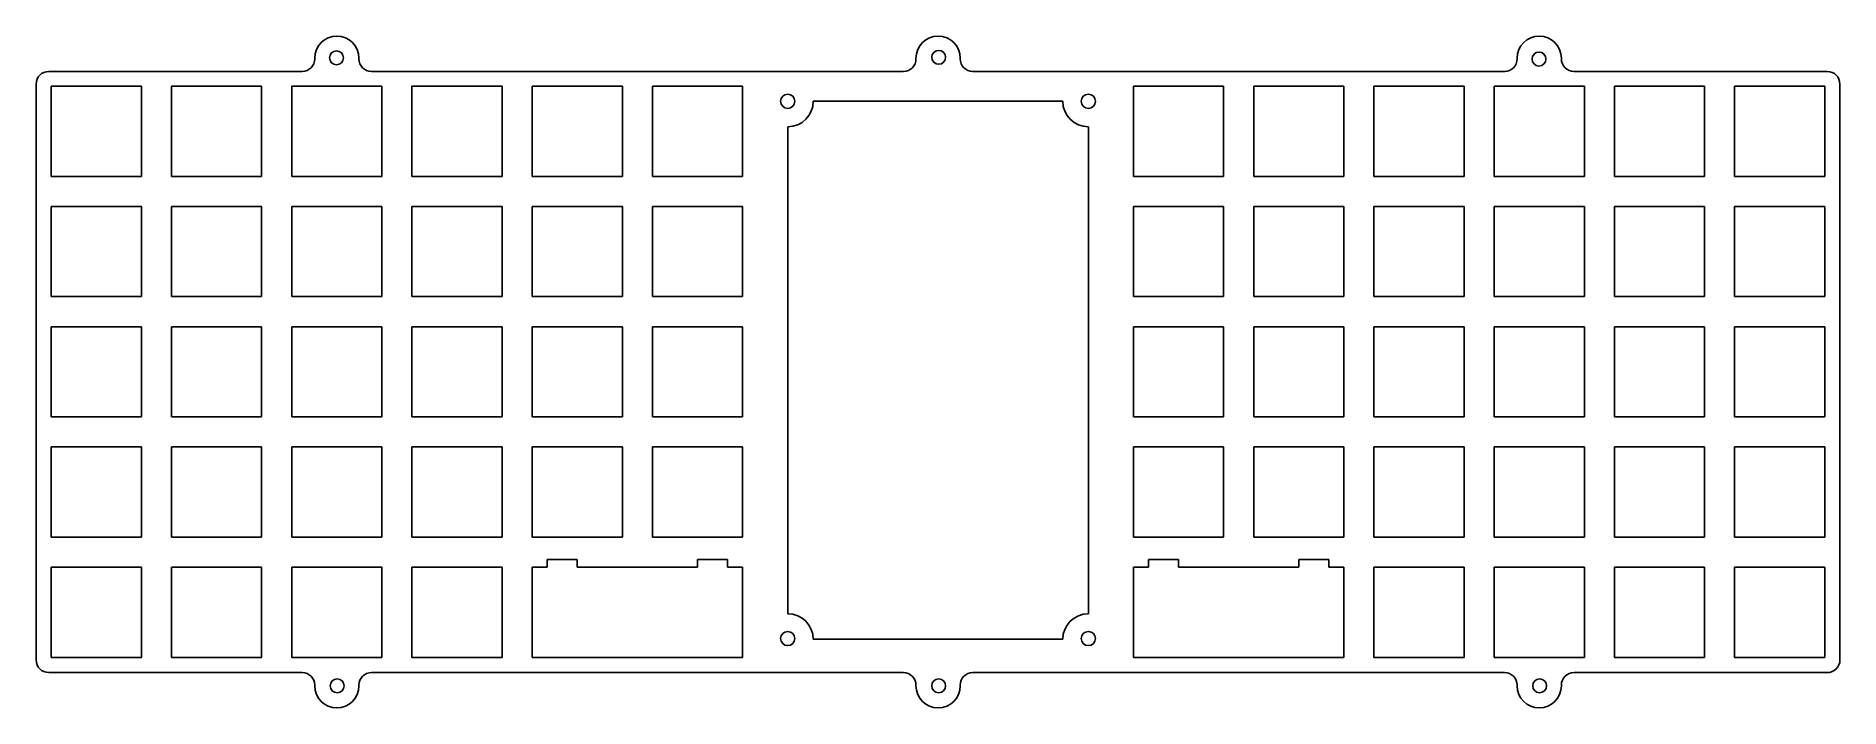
# Model space of a CAD drawing. Extents: x -11 to 275, y -141 to -34.
import ezdxf

# ---------------------------------------------------------------- set-up
doc = ezdxf.new("R2010")
doc.units = 0
doc.layers.add('BLACK', color=7, linetype='CONTINUOUS')

msp = doc.modelspace()

# ---------------------------------------------------------------- linework, layer by layer
at = {"layer": 'BLACK', "linetype": 'CONTINUOUS'}
for p, q in [((-8.73346, -39.8), (31.44, -39.8)), ((33.4177, -37.8001), (33.4177, -37.7001)), ((40.4177, -37.7001), (40.4177, -37.8001)), ((42.3954, -39.8), (126.69, -39.8)), ((128.668, -37.8001), (128.668, -37.7001)), ((135.668, -37.7001), (135.668, -37.8001)), ((137.645, -39.8), (221.94, -39.8)), ((223.918, -37.8001), (223.918, -37.7001)), ((230.918, -37.7001), (230.918, -37.8001)), ((232.895, -39.8), (273.043, -39.8)), ((-10.7335, -133.05), (-10.7335, -41.8)), ((5.95312, -42.1481), (-8.33437, -42.1481)), ((-8.33437, -42.1481), (-8.33437, -56.4356)), ((5.95312, -56.4356), (5.95312, -42.1481)), ((25.0031, -42.1481), (10.7156, -42.1481)), ((10.7156, -42.1481), (10.7156, -56.4356)), ((25.0031, -56.4356), (25.0031, -42.1481)), ((44.0531, -42.1481), (29.7656, -42.1481)), ((29.7656, -42.1481), (29.7656, -56.4356)), ((44.0531, -56.4356), (44.0531, -42.1481)), ((48.8156, -56.4356), (48.8156, -42.1481)), ((48.8156, -42.1481), (63.1031, -42.1481)), ((63.1031, -42.1481), (63.1031, -56.4356)), ((67.8656, -56.4356), (67.8656, -42.1481)), ((67.8656, -42.1481), (82.1531, -42.1481)), ((82.1531, -42.1481), (82.1531, -56.4356)), ((101.203, -42.1481), (86.9156, -42.1481)), ((86.9156, -42.1481), (86.9156, -56.4356)), ((101.203, -56.4356), (101.203, -42.1481)), ((163.116, -56.4356), (163.116, -42.1481)), ((163.116, -42.1481), (177.403, -42.1481)), ((177.403, -42.1481), (177.403, -56.4356)), ((196.453, -42.1481), (182.166, -42.1481)), ((182.166, -42.1481), (182.166, -56.4356)), ((196.453, -56.4356), (196.453, -42.1481)), ((215.503, -42.1481), (201.216, -42.1481)), ((201.216, -42.1481), (201.216, -56.4356)), ((215.503, -56.4356), (215.503, -42.1481)), ((220.266, -56.4356), (220.266, -42.1481)), ((220.266, -42.1481), (234.553, -42.1481)), ((234.553, -42.1481), (234.553, -56.4356)), ((239.316, -56.4356), (239.316, -42.1481)), ((239.316, -42.1481), (253.603, -42.1481)), ((253.603, -42.1481), (253.603, -56.4356)), ((258.366, -56.4356), (258.366, -42.1481)), ((258.366, -42.1481), (272.653, -42.1481)), ((272.653, -42.1481), (272.653, -56.4356)), ((275.043, -41.8), (275.043, -133.05)), ((151.924, -44.5294), (112.395, -44.5294)), ((108.347, -125.73), (108.347, -48.5775)), ((155.972, -48.5775), (155.972, -125.73)), ((-8.33437, -56.4356), (5.95312, -56.4356)), ((10.7156, -56.4356), (25.0031, -56.4356)), ((29.7656, -56.4356), (44.0531, -56.4356)), ((63.1031, -56.4356), (48.8156, -56.4356)), ((82.1531, -56.4356), (67.8656, -56.4356)), ((86.9156, -56.4356), (101.203, -56.4356)), ((177.403, -56.4356), (163.116, -56.4356)), ((182.166, -56.4356), (196.453, -56.4356)), ((201.216, -56.4356), (215.503, -56.4356)), ((234.553, -56.4356), (220.266, -56.4356)), ((253.603, -56.4356), (239.316, -56.4356)), ((272.653, -56.4356), (258.366, -56.4356)), ((-8.33437, -61.1981), (-8.33437, -75.4856)), ((5.95312, -61.1981), (-8.33437, -61.1981)), ((5.95312, -75.4856), (5.95312, -61.1981)), ((25.0031, -61.1981), (10.7156, -61.1981)), ((10.7156, -61.1981), (10.7156, -75.4856)), ((25.0031, -75.4856), (25.0031, -61.1981)), ((44.0531, -61.1981), (29.7656, -61.1981)), ((29.7656, -61.1981), (29.7656, -75.4856)), ((44.0531, -75.4856), (44.0531, -61.1981)), ((48.8156, -61.1981), (63.1031, -61.1981)), ((48.8156, -75.4856), (48.8156, -61.1981)), ((63.1031, -61.1981), (63.1031, -75.4856)), ((67.8656, -61.1981), (82.1531, -61.1981)), ((67.8656, -75.4856), (67.8656, -61.1981)), ((82.1531, -61.1981), (82.1531, -75.4856)), ((101.203, -61.1981), (86.9156, -61.1981)), ((86.9156, -61.1981), (86.9156, -75.4856)), ((101.203, -75.4856), (101.203, -61.1981)), ((163.116, -61.1981), (177.403, -61.1981)), ((163.116, -75.4856), (163.116, -61.1981)), ((177.403, -61.1981), (177.403, -75.4856)), ((182.166, -61.1981), (182.166, -75.4856)), ((196.453, -61.1981), (182.166, -61.1981)), ((196.453, -75.4856), (196.453, -61.1981)), ((201.216, -61.1981), (201.216, -75.4856)), ((215.503, -61.1981), (201.216, -61.1981)), ((215.503, -75.4856), (215.503, -61.1981)), ((220.266, -75.4856), (220.266, -61.1981)), ((220.266, -61.1981), (234.553, -61.1981)), ((234.553, -61.1981), (234.553, -75.4856)), ((239.316, -61.1981), (253.603, -61.1981)), ((239.316, -75.4856), (239.316, -61.1981)), ((253.603, -61.1981), (253.603, -75.4856)), ((258.366, -75.4856), (258.366, -61.1981)), ((258.366, -61.1981), (272.653, -61.1981)), ((272.653, -61.1981), (272.653, -75.4856)), ((-8.33437, -75.4856), (5.95312, -75.4856)), ((10.7156, -75.4856), (25.0031, -75.4856)), ((29.7656, -75.4856), (44.0531, -75.4856)), ((63.1031, -75.4856), (48.8156, -75.4856)), ((82.1531, -75.4856), (67.8656, -75.4856)), ((86.9156, -75.4856), (101.203, -75.4856)), ((177.403, -75.4856), (163.116, -75.4856)), ((182.166, -75.4856), (196.453, -75.4856)), ((201.216, -75.4856), (215.503, -75.4856)), ((234.553, -75.4856), (220.266, -75.4856)), ((253.603, -75.4856), (239.316, -75.4856)), ((272.653, -75.4856), (258.366, -75.4856)), ((-8.33437, -80.2481), (-8.33437, -94.5356)), ((5.95312, -80.2481), (-8.33437, -80.2481)), ((5.95312, -94.5356), (5.95312, -80.2481)), ((10.7156, -80.2481), (10.7156, -94.5356)), ((25.0031, -80.2481), (10.7156, -80.2481)), ((25.0031, -94.5356), (25.0031, -80.2481)), ((29.7656, -80.2481), (29.7656, -94.5356)), ((44.0531, -80.2481), (29.7656, -80.2481)), ((44.0531, -94.5356), (44.0531, -80.2481)), ((48.8156, -94.5356), (48.8156, -80.2481)), ((48.8156, -80.2481), (63.1031, -80.2481)), ((63.1031, -80.2481), (63.1031, -94.5356)), ((67.8656, -80.2481), (82.1531, -80.2481)), ((67.8656, -94.5356), (67.8656, -80.2481)), ((82.1531, -80.2481), (82.1531, -94.5356)), ((86.9156, -80.2481), (86.9156, -94.5356)), ((101.203, -80.2481), (86.9156, -80.2481)), ((101.203, -94.5356), (101.203, -80.2481)), ((163.116, -94.5356), (163.116, -80.2481)), ((163.116, -80.2481), (177.403, -80.2481)), ((177.403, -80.2481), (177.403, -94.5356)), ((182.166, -80.2481), (182.166, -94.5356)), ((196.453, -80.2481), (182.166, -80.2481)), ((196.453, -94.5356), (196.453, -80.2481)), ((215.503, -80.2481), (201.216, -80.2481)), ((201.216, -80.2481), (201.216, -94.5356)), ((215.503, -94.5356), (215.503, -80.2481)), ((220.266, -94.5356), (220.266, -80.2481)), ((220.266, -80.2481), (234.553, -80.2481)), ((234.553, -80.2481), (234.553, -94.5356)), ((239.316, -80.2481), (253.603, -80.2481)), ((239.316, -94.5356), (239.316, -80.2481)), ((253.603, -80.2481), (253.603, -94.5356)), ((258.366, -94.5356), (258.366, -80.2481)), ((258.366, -80.2481), (272.653, -80.2481)), ((272.653, -80.2481), (272.653, -94.5356)), ((-8.33437, -94.5357), (5.95312, -94.5357)), ((10.7156, -94.5356), (25.0031, -94.5356)), ((29.7656, -94.5356), (44.0531, -94.5356)), ((63.1031, -94.5356), (48.8156, -94.5356)), ((82.1531, -94.5356), (67.8656, -94.5356)), ((86.9156, -94.5356), (101.203, -94.5356)), ((177.403, -94.5356), (163.116, -94.5356)), ((182.166, -94.5356), (196.453, -94.5356)), ((201.216, -94.5356), (215.503, -94.5356)), ((234.553, -94.5356), (220.266, -94.5356)), ((253.603, -94.5356), (239.316, -94.5356)), ((272.653, -94.5357), (258.366, -94.5357)), ((5.95312, -99.2981), (-8.33437, -99.2981)), ((-8.33437, -99.2981), (-8.33437, -113.586)), ((5.95312, -113.586), (5.95312, -99.2981)), ((25.0031, -99.2981), (10.7156, -99.2981)), ((10.7156, -99.2981), (10.7156, -113.586)), ((25.0031, -113.586), (25.0031, -99.2981)), ((29.7656, -99.2981), (29.7656, -113.586)), ((44.0531, -99.2981), (29.7656, -99.2981)), ((44.0531, -113.586), (44.0531, -99.2981)), ((48.8156, -99.2981), (63.1031, -99.2981)), ((48.8156, -113.586), (48.8156, -99.2981)), ((63.1031, -99.2981), (63.1031, -113.586)), ((67.8656, -99.2981), (82.1531, -99.2981)), ((67.8656, -113.586), (67.8656, -99.2981)), ((82.1531, -99.2981), (82.1531, -113.586)), ((86.9156, -99.2981), (86.9156, -113.586)), ((101.203, -99.2981), (86.9156, -99.2981)), ((101.203, -113.586), (101.203, -99.2981)), ((163.116, -113.586), (163.116, -99.2981)), ((163.116, -99.2981), (177.403, -99.2981)), ((177.403, -99.2981), (177.403, -113.586)), ((182.166, -99.2981), (182.166, -113.586)), ((196.453, -99.2981), (182.166, -99.2981)), ((196.453, -113.586), (196.453, -99.2981)), ((215.503, -99.2981), (201.216, -99.2981)), ((201.216, -99.2981), (201.216, -113.586)), ((215.503, -113.586), (215.503, -99.2981)), ((220.266, -113.586), (220.266, -99.2981)), ((220.266, -99.2981), (234.553, -99.2981)), ((234.553, -99.2981), (234.553, -113.586)), ((239.316, -113.586), (239.316, -99.2981)), ((239.316, -99.2981), (253.603, -99.2981)), ((253.603, -99.2981), (253.603, -113.586)), ((258.366, -113.586), (258.366, -99.2981)), ((258.366, -99.2981), (272.653, -99.2981)), ((272.653, -99.2981), (272.653, -113.586)), ((-8.33437, -113.586), (5.95312, -113.586)), ((10.7156, -113.586), (25.0031, -113.586)), ((29.7656, -113.586), (44.0531, -113.586)), ((63.1031, -113.586), (48.8156, -113.586)), ((82.1531, -113.586), (67.8656, -113.586)), ((86.9156, -113.586), (101.203, -113.586)), ((177.403, -113.586), (163.116, -113.586)), ((182.166, -113.586), (196.453, -113.586)), ((201.216, -113.586), (215.503, -113.586)), ((234.553, -113.586), (220.266, -113.586)), ((253.603, -113.586), (239.316, -113.586)), ((272.653, -113.586), (258.366, -113.586)), ((70.2468, -118.348), (70.2468, -117.158)), ((70.2468, -117.158), (75.0093, -117.158)), ((75.0093, -117.158), (75.0093, -118.348)), ((94.0593, -118.348), (94.0593, -117.158)), ((94.0593, -117.158), (98.8218, -117.158)), ((98.8218, -117.158), (98.8218, -118.348)), ((165.497, -117.158), (165.497, -118.348)), ((170.259, -117.158), (165.497, -117.158)), ((170.259, -118.348), (170.259, -117.158)), ((189.309, -117.158), (189.309, -118.348)), ((194.072, -117.158), (189.309, -117.158)), ((194.072, -118.348), (194.072, -117.158)), ((-8.33437, -118.348), (-8.33437, -132.636)), ((5.95312, -118.348), (-8.33437, -118.348)), ((5.95312, -132.636), (5.95312, -118.348)), ((10.7156, -118.348), (10.7156, -132.636)), ((25.0031, -118.348), (10.7156, -118.348)), ((25.0031, -132.636), (25.0031, -118.348)), ((29.7656, -118.348), (29.7656, -132.636)), ((44.0531, -118.348), (29.7656, -118.348)), ((44.0531, -132.636), (44.0531, -118.348)), ((48.8156, -132.636), (48.8156, -118.348)), ((48.8156, -118.348), (63.1031, -118.348)), ((63.1031, -118.348), (63.1031, -132.636)), ((70.2468, -118.348), (67.8655, -118.348)), ((67.8656, -132.636), (67.8656, -118.348)), ((94.0593, -118.348), (75.0093, -118.348)), ((101.203, -118.348), (98.8218, -118.348)), ((101.203, -132.636), (101.203, -118.348)), ((163.116, -132.636), (163.116, -118.348)), ((163.116, -118.348), (165.497, -118.348)), ((170.259, -118.348), (189.309, -118.348)), ((194.072, -118.348), (196.453, -118.348)), ((196.453, -132.636), (196.453, -118.348)), ((201.216, -118.348), (201.216, -132.636)), ((215.503, -118.348), (201.216, -118.348)), ((215.503, -132.636), (215.503, -118.348)), ((220.266, -118.348), (234.553, -118.348)), ((220.266, -132.636), (220.266, -118.348)), ((234.553, -118.348), (234.553, -132.636)), ((239.316, -118.348), (253.603, -118.348)), ((239.316, -132.636), (239.316, -118.348)), ((253.603, -118.348), (253.603, -132.636)), ((258.366, -132.636), (258.366, -118.348)), ((258.366, -118.348), (272.653, -118.348)), ((272.653, -118.348), (272.653, -132.636)), ((112.395, -129.778), (151.924, -129.778)), ((-8.33437, -132.636), (5.95312, -132.636)), ((10.7156, -132.636), (25.0031, -132.636)), ((29.7656, -132.636), (44.0531, -132.636)), ((63.1031, -132.636), (48.8156, -132.636)), ((67.8656, -132.636), (101.203, -132.636)), ((196.453, -132.636), (163.116, -132.636)), ((201.216, -132.636), (215.503, -132.636)), ((234.553, -132.636), (220.266, -132.636)), ((253.603, -132.636), (239.316, -132.636)), ((272.653, -132.636), (258.366, -132.636)), ((31.4177, -135.05), (-8.73346, -135.05)), ((33.4177, -137.15), (33.4177, -137.05)), ((40.4177, -137.05), (40.4177, -137.15)), ((126.668, -135.05), (42.4177, -135.05)), ((128.668, -137.15), (128.668, -137.05)), ((135.668, -137.05), (135.668, -137.15)), ((221.918, -135.05), (137.668, -135.05)), ((223.918, -137.15), (223.918, -137.05)), ((230.918, -137.05), (230.918, -137.15)), ((273.043, -135.05), (232.918, -135.05))]:
    msp.add_line(p, q, dxfattribs=at)
at = {"layer": 'BLACK'}
for centre, radius in [((36.8659, -37.6421), 1.1), ((132.269, -37.5609), 1.1), ((227.366, -37.8421), 1.1), ((108.347, -44.53), 1.12323), ((155.972, -44.53), 1.12323), ((108.347, -129.66), 1.12323), ((155.972, -129.66), 1.12323), ((36.9659, -137.142), 1.1), ((132.266, -137.142), 1.1), ((227.466, -137.142), 1.1)]:
    msp.add_circle(centre, radius, dxfattribs=at)
for centre, radius, start, end in [((36.9177, -37.7001), 3.5, 0, 180), ((132.168, -37.7001), 3.5, 0, 180), ((227.418, -37.7001), 3.5, 0, 180), ((-8.73346, -41.8), 2, 90, 180), ((31.4177, -37.8001), 2, -89.3607, 0.0000279), ((42.4177, -37.8001), 2, 180, 269.361), ((126.668, -37.8001), 2, -89.3607, -0.0000007), ((137.668, -37.8001), 2, 180, 269.361), ((221.918, -37.8001), 2, -89.3607, -0.0000004), ((232.918, -37.8001), 2, 180, 269.361), ((273.043, -41.8), 2, 0, 90), ((108.347, -44.5294), 4.04812, -90, 0), ((155.972, -44.5294), 4.04812, 180, 270), ((108.347, -129.778), 4.04812, 0, 90), ((155.972, -129.778), 4.04812, 90, 180), ((-8.73346, -133.05), 2, -180, -90), ((273.043, -133.05), 2, -90, 0.0000286), ((31.4177, -137.05), 2, 0, 90), ((36.9177, -137.15), 3.5, 180, 360), ((42.4177, -137.05), 2, 90, 180), ((126.668, -137.05), 2, -0.0000286, 90), ((132.168, -137.15), 3.5, 180, 360), ((137.668, -137.05), 2, 90, 180), ((221.918, -137.05), 2, -0.0000286, 90), ((227.418, -137.15), 3.5, 180, 360), ((232.918, -137.05), 2, 90, 180)]:
    msp.add_arc(centre, radius, start, end, dxfattribs=at)

doc.saveas('drawing.dxf')
